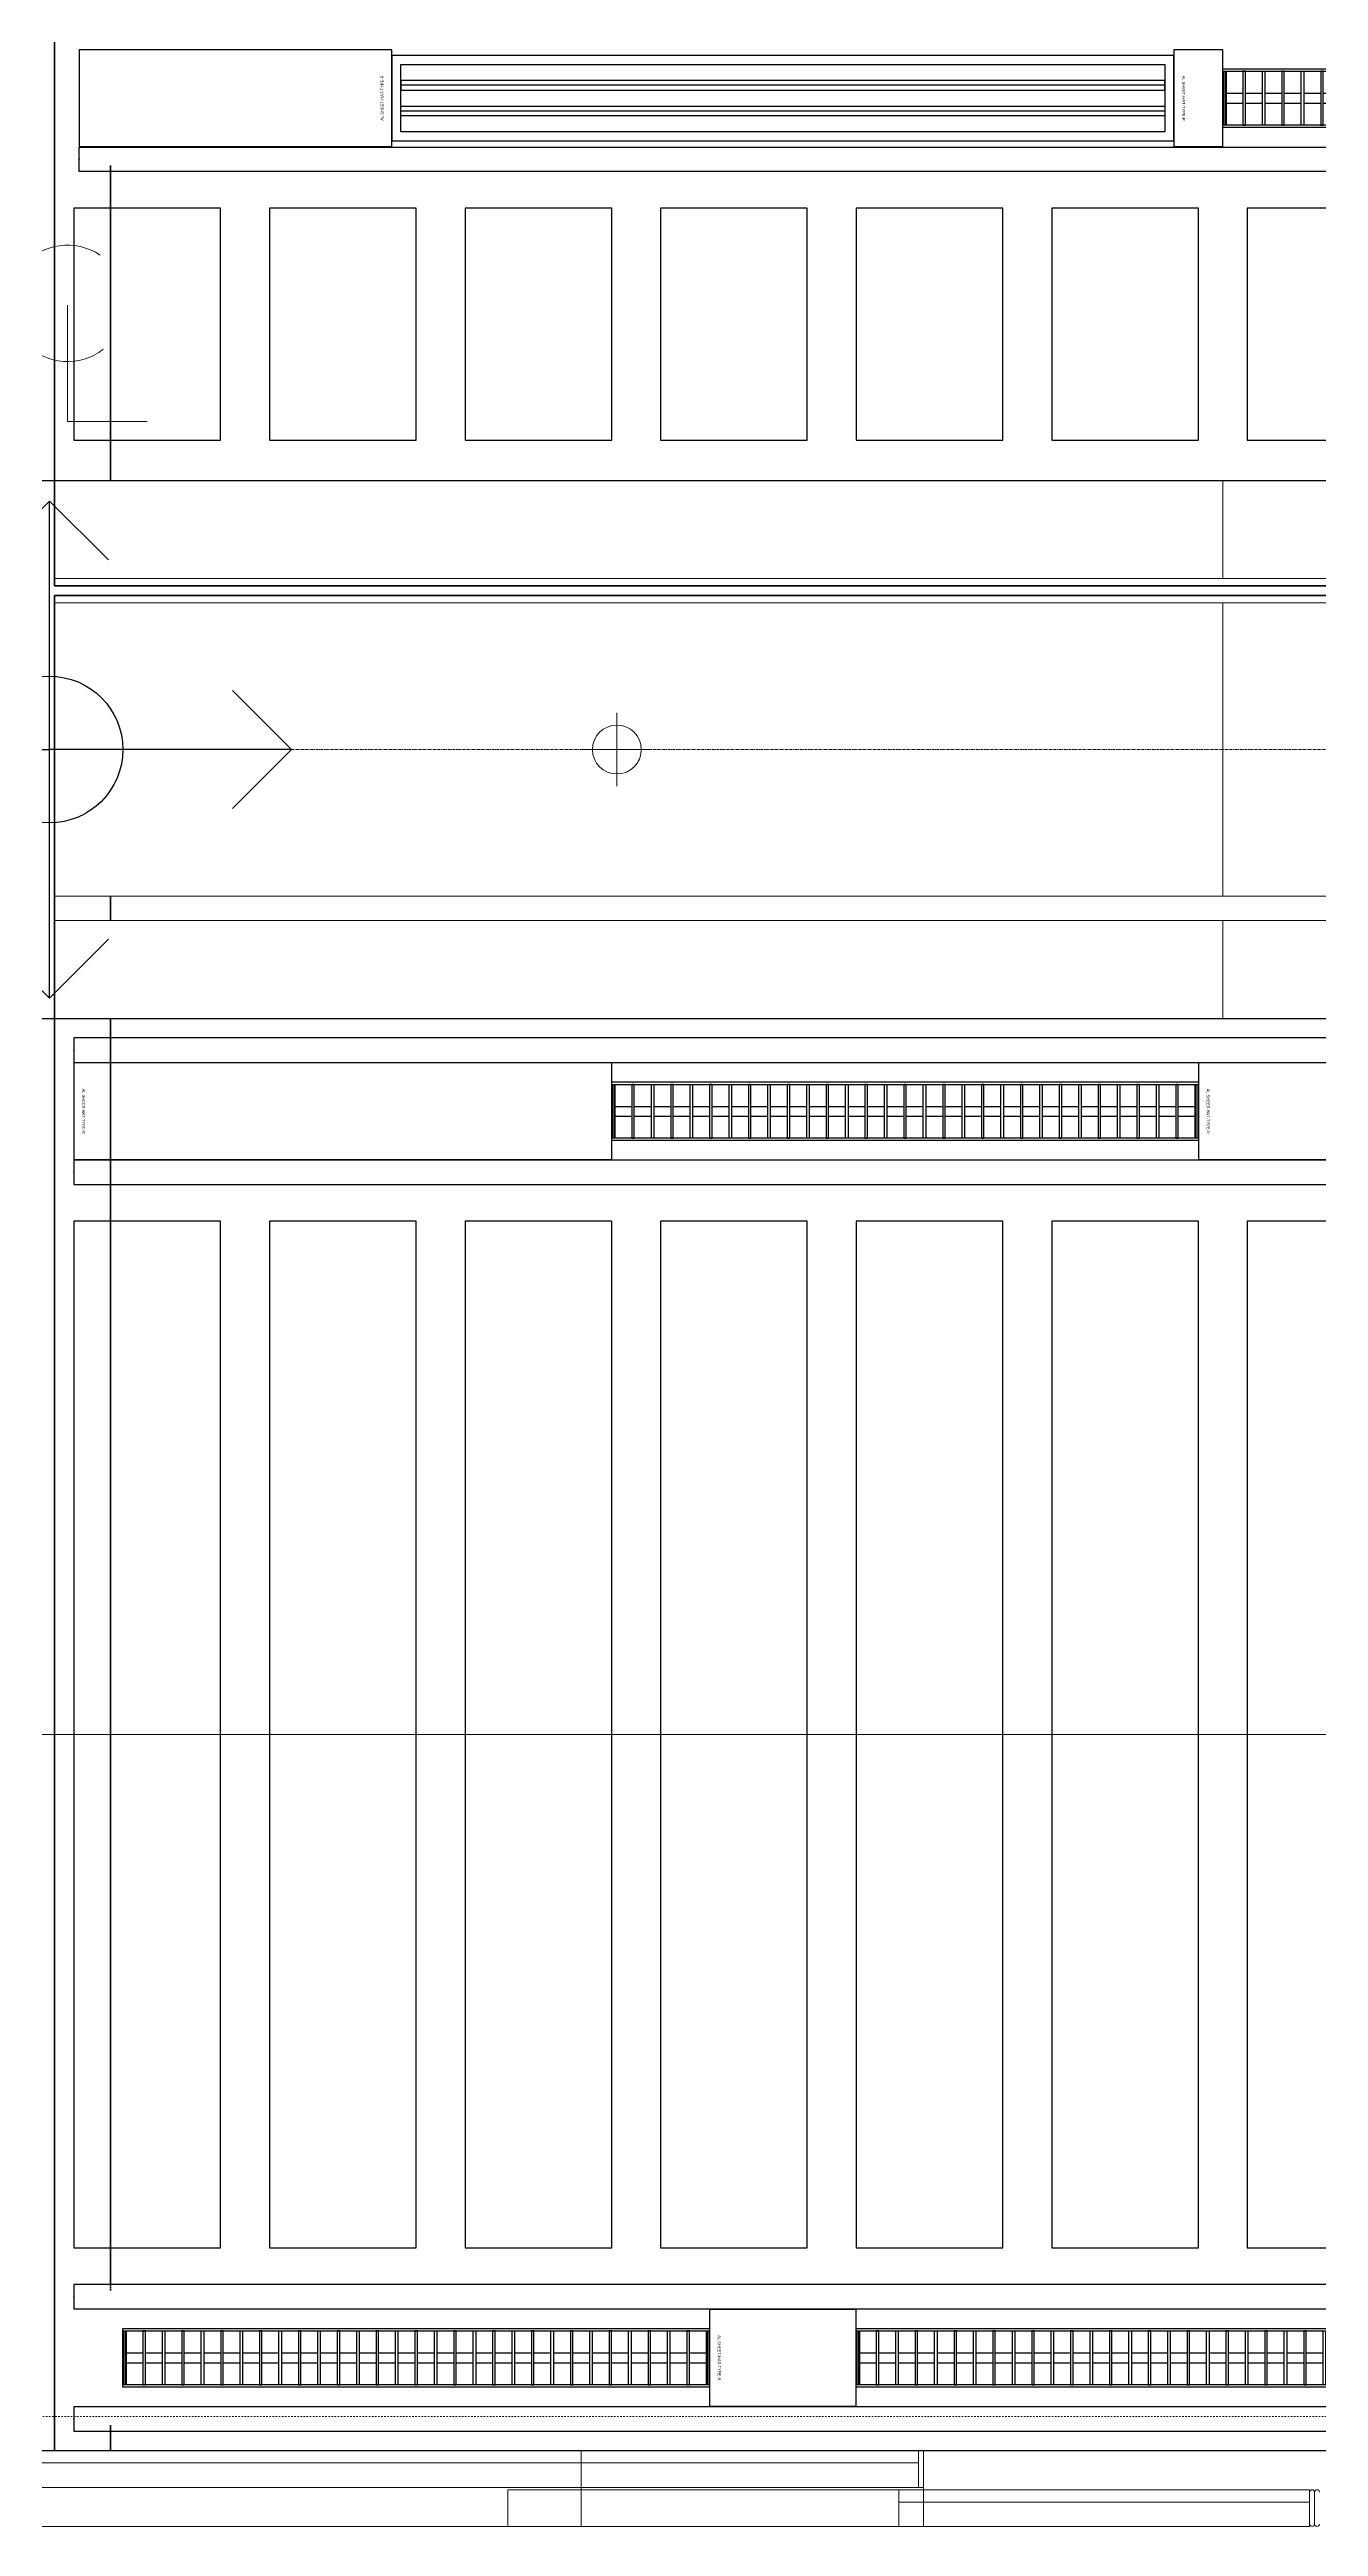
# Model space of a CAD drawing. Header units: millimetres. Extents: x -853228 to -744682, y -17776 to 32484.
# Drawn here: x -784582 to -781987, y -56 to 5011 of the extents above; entities that cross this region are included whole.
import ezdxf
from ezdxf.enums import TextEntityAlignment as Align
from ezdxf.xclip import XClip

# ---------------------------------------------------------------- set-up
doc = ezdxf.new("R2010")
doc.units = ezdxf.units.MM
doc.header["$XCLIPFRAME"] = 0
for name, pattern in [('- SOM Dash 1_8_', [4.7625, 3.175, -1.5875]), ('DASH', [6.35, 3.175, -3.175]), ('DPA_Grid _ Level 100', [10, 5.5, -1.6, 1.3, -1.6]), ('DPA_Hidden 500', [1.4, 0.8, -0.6])]:
    doc.linetypes.add(name, pattern=pattern)
for name, color, linetype in [('000 - WIPEOUT', 250, 'Continuous'), ('001 - ASCESSORIES', 251, 'Continuous'), ('008 - LIGHTING', 1, 'Continuous'), ('A04_TUBE SERIES', 2, 'Continuous'), ('A11_ALU.SOLID SHEET', 2, 'Continuous')]:
    doc.layers.add(name, color=color, linetype=linetype)
for name, color, linetype, lineweight in [('A-ANNO-NOTE', 3, 'Continuous', 25), ('A-DETL-GENF', 2, 'Continuous', 9), ('A-GENM', 1, 'Continuous', 9), ('A-GENM-HDLN', 2, 'DPA_Hidden 500', 9), ('A-GLAZ-CURT', 2, 'Continuous', 9), ('E-LITE-EQPM', 2, 'Continuous', 9), ('I-WALL-E', 2, 'Continuous', 35), ('Q-SPCQ', 2, 'Continuous', 9), ('Q-SPCQ-HDLN', 2, 'DASH', 9), ('S-GRID', 251, 'Continuous', 9)]:
    doc.layers.add(name, color=color, linetype=linetype, lineweight=lineweight)

# ---------------------------------------------------------------- blocks, each defined once
blk = doc.blocks.new('DPA_Speciality_PlatformScreenDoor - Length_135300-12767973-4281-01 ENLARGED LOWER PLATFORM LEVEL - REFLECTED CEILING PLAN - SHEET 2')
at = {"layer": 'A-GENM'}
for p, q in [((65462.5, -250), (65264.7, -250)), ((65264.7, -250), (65462.5, -250)), ((65357.5, -250), (65267.5, -250)), ((65267.5, -250), (65357.5, -250)), ((65367.5, -250), (65457.5, -250)), ((65457.5, -250), (65367.5, -250)), ((66015.3, -330), (66139.1, -330)), ((66025.9, -330), (66079, -330)), ((66075.4, -330), (66128.5, -330))]:
    blk.add_line(p, q, dxfattribs=at)
at = {"layer": 'A-GENM-HDLN'}
for p, q in [((65762.5, -175), (65762.5, -250)), ((65762.5, -175), (66612.5, -175)), ((66612.5, -250), (66612.5, -175)), ((65762.5, -250), (66612.5, -250))]:
    blk.add_line(p, q, dxfattribs=at)
at = {"layer": 'Q-SPCQ'}
for p, q in [((64962.5, -245), (64962.5, -180)), ((64962.5, -180), (64962.5, -245)), ((64962.5, -180), (64962.5, -245)), ((64962.5, -245), (64962.5, -180)), ((65812.5, -175), (64972.5, -175)), ((64972.5, -175), (65812.5, -175)), ((64972.5, -175), (64972.5, -225)), ((64972.5, -175), (64972.5, -225)), ((64972.5, -245), (64972.5, -180)), ((64972.5, -180), (64972.5, -245)), ((65002.5, -175), (65782.5, -175)), ((65782.5, -175), (65002.5, -175)), ((65782.5, -175), (65002.5, -175)), ((65002.5, -175), (65782.5, -175)), ((65762.5, -175), (66462.5, -175)), ((65812.5, -225), (65812.5, -175)), ((65812.5, -175), (65812.5, -225)), ((66462.5, -175), (66462.5, -330)), ((66462.5, -175), (68837.5, -175)), ((66462.5, -330), (66462.5, -175)), ((66462.5, -200), (66462.5, -175.9)), ((66462.5, -175.9), (66462.5, -200)), ((66462.5, -305), (66462.5, -200)), ((66462.5, -200), (66462.5, -305)), ((64972.5, -225), (65812.5, -225)), ((65812.5, -225), (64972.5, -225)), ((64972.5, -250), (64972.5, -225)), ((64972.5, -225), (64972.5, -250)), ((65812.5, -225), (64972.5, -225)), ((64972.5, -225), (64972.5, -250)), ((64972.5, -250), (64972.5, -225)), ((64972.5, -225), (65812.5, -225)), ((65812.5, -225), (64972.5, -225)), ((64972.5, -225), (65812.5, -225)), ((64972.5, -250), (65812.5, -250)), ((65812.5, -250), (64972.5, -250)), ((64972.5, -250), (65812.5, -250)), ((65812.5, -250), (64972.5, -250)), ((65782.5, -225), (65002.5, -225)), ((65002.5, -225), (65782.5, -225)), ((65002.5, -225), (65782.5, -225)), ((65782.5, -225), (65002.5, -225)), ((65762.5, -225), (65022.5, -225)), ((65022.5, -225), (65762.5, -225)), ((65762.5, -225), (65022.5, -225)), ((65022.5, -225), (65762.5, -225)), ((65762.5, -250), (65022.5, -250)), ((65022.5, -250), (65762.5, -250)), ((65762.5, -250), (65022.5, -250)), ((65022.5, -250), (65762.5, -250)), ((65762.5, -305), (65762.5, -250)), ((65762.5, -250), (65762.5, -330)), ((65812.5, -225), (65812.5, -250)), ((65812.5, -225), (65812.5, -250)), ((65812.5, -250), (65812.5, -225)), ((65812.5, -225), (65812.5, -250)), ((65772.5, -255), (65762.5, -255)), ((65762.5, -255), (65762.5, -330)), ((65762.5, -330), (65762.5, -255)), ((65762.5, -255), (65772.5, -255)), ((65772.5, -330), (65772.5, -255)), ((65772.5, -255), (65772.5, -330)), ((66462.5, -255), (65772.5, -255)), ((65772.5, -255), (66462.5, -255)), ((65772.5, -255), (65772.5, -305)), ((65772.5, -255), (65772.5, -305)), ((65822.5, -255), (66402.5, -255)), ((66402.5, -255), (65822.5, -255)), ((66412.5, -255), (65822.5, -255)), ((65822.5, -255), (66412.5, -255)), ((68837.5, -255), (66462.5, -255)), ((66462.5, -255), (68837.5, -255)), ((66462.5, -255), (66462.5, -305)), ((66462.5, -255), (66462.5, -305)), ((66462.5, -305), (66462.5, -255)), ((66462.5, -255), (66462.5, -305)), ((68787.5, -255), (66512.5, -255)), ((66512.5, -255), (68787.5, -255)), ((66522.5, -255), (68777.5, -255)), ((68777.5, -255), (66522.5, -255)), ((65762.5, -329.1), (65762.5, -305)), ((65762.5, -330), (66462.5, -330)), ((65762.5, -330), (65772.5, -330)), ((65772.5, -330), (65762.5, -330)), ((66462.5, -305), (65772.5, -305)), ((65772.5, -305), (66452.5, -305)), ((65772.5, -305), (65772.5, -330)), ((65772.5, -305), (65772.5, -330)), ((65772.5, -305), (66452.5, -305)), ((66452.5, -305), (65772.5, -305)), ((65772.5, -330), (65772.5, -305)), ((65772.5, -305), (65772.5, -330)), ((66462.5, -305), (65772.5, -305)), ((65772.5, -305), (66462.5, -305)), ((66452.5, -330), (65772.5, -330)), ((65772.5, -330), (66462.5, -330)), ((65772.5, -330), (66452.5, -330)), ((66452.5, -330), (65772.5, -330)), ((66402.5, -305), (65822.5, -305)), ((65822.5, -305), (66402.5, -305)), ((66402.5, -305), (65822.5, -305)), ((65822.5, -305), (66402.5, -305)), ((66412.5, -305), (65822.5, -305)), ((65822.5, -305), (66412.5, -305)), ((65822.5, -305), (66402.5, -305)), ((66402.5, -305), (65822.5, -305)), ((66402.5, -330), (65822.5, -330)), ((65822.5, -330), (66402.5, -330)), ((66402.5, -330), (65822.5, -330)), ((65822.5, -330), (66402.5, -330)), ((66452.5, -305), (66462.5, -305)), ((66462.5, -330), (66452.5, -330)), ((66462.5, -329.1), (66462.5, -305)), ((68837.5, -305), (66462.5, -305)), ((66462.5, -305), (66472.5, -305)), ((66462.5, -330), (66462.5, -305)), ((66462.5, -305), (66462.5, -330)), ((68837.5, -305), (66462.5, -305)), ((66462.5, -305), (68837.5, -305)), ((66462.5, -305), (66462.5, -329.1)), ((66462.5, -330), (66462.5, -305)), ((66462.5, -305), (66462.5, -330)), ((66462.5, -330), (68837.5, -330)), ((66472.5, -330), (66462.5, -330)), ((66462.5, -330), (68837.5, -330)), ((66472.5, -305), (68827.5, -305)), ((66472.5, -305), (68827.5, -305)), ((68827.5, -305), (66472.5, -305)), ((68827.5, -330), (66472.5, -330)), ((66472.5, -330), (68827.5, -330)), ((68827.5, -330), (66472.5, -330)), ((68787.5, -305), (66512.5, -305)), ((66512.5, -305), (68787.5, -305)), ((68777.5, -305), (66522.5, -305)), ((66522.5, -305), (68777.5, -305)), ((68777.5, -305), (66522.5, -305)), ((66522.5, -305), (68777.5, -305)), ((66522.5, -305), (68777.5, -305)), ((68777.5, -305), (66522.5, -305)), ((68777.5, -330), (66522.5, -330)), ((66522.5, -330), (68777.5, -330)), ((68777.5, -330), (66522.5, -330)), ((66522.5, -330), (68777.5, -330))]:
    blk.add_line(p, q, dxfattribs=at)
for centre, start, end in [((64957.5, -180), 0, 180), ((64957.5, -180), 60, 120), ((64957.5, -180), 360, 30), ((64967.5, -180), 0, 180), ((64967.5, -180), 150, 180), ((64967.5, -180), 60, 120), ((64967.5, -180), 0, 45), ((64957.5, -245), 180, 0), ((64957.5, -245), 240, 300), ((64957.5, -245), 330, 0), ((64967.5, -245), 180, 210), ((64967.5, -245), 180, 360), ((64967.5, -245), 240, 300), ((64967.5, -245), 330, 360)]:
    blk.add_arc(centre, 5, start, end, dxfattribs=at)
at = {"layer": 'Q-SPCQ-HDLN'}
for p, q in [((132340.1, -330), (61742.7, -330)), ((132340.1, -400), (61742.7, -400))]:
    blk.add_line(p, q, dxfattribs=at)
blk = doc.blocks.new('M_Centreline - Centreline-12570908-4281-01 ENLARGED LOWER PLATFORM LEVEL - REFLECTED CEILING PLAN - SHEET 2')
at = {"layer": 'A-ANNO-NOTE', "lineweight": 18}
for p, q in [((-0.011, 0.592), (-0.011, -1.789)), ((-0.011, -1.789), (1.619, -1.789))]:
    blk.add_line(p, q, dxfattribs=at)
blk.add_arc((-0.011, 0.627), 1.191, 55.7755, 308.0372, dxfattribs=at)
blk = doc.blocks.new('DPA_AN_Setting out - Center-8732820-4281-01 ENLARGED LOWER PLATFORM LEVEL - REFLECTED CEILING PLAN - SHEET 2')
at = {"layer": 'A-ANNO-NOTE'}
for p, q in [((-1.206, 3.877), (0, 5.083)), ((1.206, 3.877), (0, 5.083)), ((0, 0), (0, 5.083)), ((-3.744, 1.206), (-4.95, 0)), ((3.744, 1.206), (4.95, 0)), ((-3.744, -1.206), (-4.95, 0)), ((-4.95, 0), (0, 0)), ((4.95, 0), (0, 0)), ((3.744, -1.206), (4.95, 0)), ((0, -5.083), (0, 0)), ((-1.206, -3.877), (0, -5.083)), ((1.206, -3.877), (0, -5.083))]:
    blk.add_line(p, q, dxfattribs=at)
blk.add_circle((0, 0), 1.5, dxfattribs=at)
blk = doc.blocks.new('DPA_AN_Section Line - UP-Left-16605513-4281-01 ENLARGED LOWER PLATFORM LEVEL - REFLECTED CEILING PLAN - SHEET 2')
at = {"layer": 'A-ANNO-NOTE', "lineweight": 9}
blk.add_line((7.5, 0), (200, 0), dxfattribs=at)
blk = doc.blocks.new('*U393')
at = {"layer": 'S-GRID', "linetype": 'DPA_Grid _ Level 100'}
blk.add_line((22800, 0), (-50209.7, 0), dxfattribs=at)
blk = doc.blocks.new('System Panel - DPA-AR_Metal Ceiling Rectangular Panel-V36-4281-01 ENLARGED LOWER PLATFORM LEVEL - REFLECTED CEILING PLAN - SHEET 2')
at = {"layer": 'A-GLAZ-CURT'}
for p, q in [((-782182.4, 4129), (-784572.4, 4129)), ((-784572.4, 4129), (-782182.4, 4129)), ((-782182.4, 3929), (-782182.4, 4129)), ((-782182.4, 4129), (-782182.4, 3929)), ((-784572.4, 3929), (-782182.4, 3929)), ((-782182.4, 3929), (-784572.4, 3929))]:
    blk.add_line(p, q, dxfattribs=at)
blk = doc.blocks.new('System Panel - DPA-AR_Metal Ceiling Rectangular Panel-V16-4281-01 ENLARGED LOWER PLATFORM LEVEL - REFLECTED CEILING PLAN - SHEET 2')
at = {"layer": 'A-GLAZ-CURT'}
for p, q in [((-814257.4, 4129), (-816382.4, 4129)), ((-816382.4, 4129), (-816382.4, 3929)), ((-816382.4, 3929), (-816382.4, 4129)), ((-816382.4, 4129), (-814257.4, 4129)), ((-814257.4, 3929), (-814257.4, 4129)), ((-814257.4, 4129), (-814257.4, 3929)), ((-816382.4, 3929), (-814257.4, 3929)), ((-814257.4, 3929), (-816382.4, 3929))]:
    blk.add_line(p, q, dxfattribs=at)
blk = doc.blocks.new('System Panel - DPA-AR_Metal Ceiling Rectangular Panel-V39-4281-01 ENLARGED LOWER PLATFORM LEVEL - REFLECTED CEILING PLAN - SHEET 2')
at = {"layer": 'A-GLAZ-CURT'}
for p, q in [((-782182.4, 3879), (-784572.4, 3879)), ((-784572.4, 3879), (-782182.4, 3879)), ((-782182.4, 3279), (-782182.4, 3879)), ((-782182.4, 3879), (-782182.4, 3279)), ((-784572.4, 3279), (-782182.4, 3279)), ((-782182.4, 3279), (-784572.4, 3279))]:
    blk.add_line(p, q, dxfattribs=at)
blk = doc.blocks.new('System Panel - DPA-AR_Metal Ceiling Rectangular Panel-V18-4281-01 ENLARGED LOWER PLATFORM LEVEL - REFLECTED CEILING PLAN - SHEET 2')
at = {"layer": 'A-GLAZ-CURT'}
for p, q in [((-814257.4, 3879), (-816382.4, 3879)), ((-816382.4, 3879), (-816382.4, 3279)), ((-816382.4, 3279), (-816382.4, 3879)), ((-816382.4, 3879), (-814257.4, 3879)), ((-814257.4, 3279), (-814257.4, 3879)), ((-814257.4, 3879), (-814257.4, 3279)), ((-816382.4, 3279), (-814257.4, 3279)), ((-814257.4, 3279), (-816382.4, 3279))]:
    blk.add_line(p, q, dxfattribs=at)
blk = doc.blocks.new('*U516')
at = {"layer": 'A-GLAZ-CURT'}
for name, p in [('System Panel - DPA-AR_Metal Ceiling Rectangular Panel-V36-4281-01 ENLARGED LOWER PLATFORM LEVEL - REFLECTED CEILING PLAN - SHEET 2', (801682.4, -3579)), ('System Panel - DPA-AR_Metal Ceiling Rectangular Panel-V16-4281-01 ENLARGED LOWER PLATFORM LEVEL - REFLECTED CEILING PLAN - SHEET 2', (835882.4, -3579)), ('System Panel - DPA-AR_Metal Ceiling Rectangular Panel-V39-4281-01 ENLARGED LOWER PLATFORM LEVEL - REFLECTED CEILING PLAN - SHEET 2', (801682.4, -3579)), ('System Panel - DPA-AR_Metal Ceiling Rectangular Panel-V18-4281-01 ENLARGED LOWER PLATFORM LEVEL - REFLECTED CEILING PLAN - SHEET 2', (835882.4, -3579)), ('System Panel - DPA-AR_Metal Ceiling Rectangular Panel-V36-4281-01 ENLARGED LOWER PLATFORM LEVEL - REFLECTED CEILING PLAN - SHEET 2', (801682.4, -4479)), ('System Panel - DPA-AR_Metal Ceiling Rectangular Panel-V16-4281-01 ENLARGED LOWER PLATFORM LEVEL - REFLECTED CEILING PLAN - SHEET 2', (835882.4, -4479))]:
    blk.add_blockref(name, p, dxfattribs=at)
blk = doc.blocks.new('DPA_Speciality_PlatformScreenDoor - Length_135300-12767973-4180-01 LOWER PLATFORM LEVEL - REFLECTED CEILING PLAN')
at = {"layer": 'A-GENM'}
for p, q in [((65357.5, -250), (65267.5, -250)), ((65267.5, -250), (65357.5, -250)), ((65462.5, -250), (65272.4, -250)), ((65272.4, -250), (65462.5, -250)), ((65367.5, -250), (65457.5, -250)), ((65457.5, -250), (65367.5, -250)), ((66015.3, -330), (66139.1, -330)), ((66027.3, -330), (66079, -330)), ((66075.4, -330), (66128.5, -330))]:
    blk.add_line(p, q, dxfattribs=at)
at = {"layer": 'A-GENM-HDLN'}
for p, q in [((65762.5, -175), (65762.5, -250)), ((65762.5, -175), (66612.5, -175)), ((66612.5, -250), (66612.5, -175)), ((65762.5, -250), (66612.5, -250))]:
    blk.add_line(p, q, dxfattribs=at)
at = {"layer": 'Q-SPCQ'}
for p, q in [((64962.5, -245), (64962.5, -180)), ((64962.5, -180), (64962.5, -245)), ((64962.5, -180), (64962.5, -245)), ((64962.5, -245), (64962.5, -180)), ((65812.5, -175), (64972.5, -175)), ((64972.5, -175), (65812.5, -175)), ((64972.5, -175), (64972.5, -225)), ((64972.5, -175), (64972.5, -225)), ((64972.5, -245), (64972.5, -180)), ((64972.5, -180), (64972.5, -245)), ((65002.5, -175), (65782.5, -175)), ((65782.5, -175), (65002.5, -175)), ((65782.5, -175), (65002.5, -175)), ((65002.5, -175), (65782.5, -175)), ((65762.5, -175), (66462.5, -175)), ((65812.5, -225), (65812.5, -175)), ((65812.5, -175), (65812.5, -225)), ((66462.5, -175), (66462.5, -330)), ((66462.5, -175), (68837.5, -175)), ((66462.5, -330), (66462.5, -175)), ((66462.5, -200), (66462.5, -187.5)), ((66462.5, -187.5), (66462.5, -200)), ((66462.5, -305), (66462.5, -200)), ((66462.5, -200), (66462.5, -305)), ((64972.5, -225), (65812.5, -225)), ((65812.5, -225), (64972.5, -225)), ((64972.5, -250), (64972.5, -225)), ((64972.5, -225), (64972.5, -250)), ((65812.5, -225), (64972.5, -225)), ((64972.5, -225), (64972.5, -250)), ((64972.5, -250), (64972.5, -225)), ((64972.5, -225), (65812.5, -225)), ((65812.5, -225), (64972.5, -225)), ((64972.5, -225), (65812.5, -225)), ((64972.5, -250), (65812.5, -250)), ((65812.5, -250), (64972.5, -250)), ((64972.5, -250), (65812.5, -250)), ((65812.5, -250), (64972.5, -250)), ((65782.5, -225), (65002.5, -225)), ((65002.5, -225), (65782.5, -225)), ((65002.5, -225), (65782.5, -225)), ((65782.5, -225), (65002.5, -225)), ((65762.5, -225), (65022.5, -225)), ((65022.5, -225), (65762.5, -225)), ((65762.5, -225), (65022.5, -225)), ((65022.5, -225), (65762.5, -225)), ((65762.5, -250), (65022.5, -250)), ((65022.5, -250), (65762.5, -250)), ((65762.5, -250), (65022.5, -250)), ((65022.5, -250), (65762.5, -250)), ((65762.5, -305), (65762.5, -250)), ((65762.5, -250), (65762.5, -330)), ((65812.5, -225), (65812.5, -250)), ((65812.5, -225), (65812.5, -250)), ((65812.5, -250), (65812.5, -225)), ((65812.5, -225), (65812.5, -250)), ((65772.5, -255), (65762.5, -255)), ((65762.5, -255), (65762.5, -330)), ((65762.5, -330), (65762.5, -255)), ((65762.5, -255), (65772.5, -255)), ((65772.5, -330), (65772.5, -255)), ((65772.5, -255), (65772.5, -330)), ((66462.5, -255), (65772.5, -255)), ((65772.5, -255), (66462.5, -255)), ((65772.5, -255), (65772.5, -305)), ((65772.5, -255), (65772.5, -305)), ((65822.5, -255), (66402.5, -255)), ((66402.5, -255), (65822.5, -255)), ((66412.5, -255), (65822.5, -255)), ((65822.5, -255), (66412.5, -255)), ((68837.5, -255), (66462.5, -255)), ((66462.5, -255), (68837.5, -255)), ((66462.5, -255), (66462.5, -305)), ((66462.5, -255), (66462.5, -305)), ((66462.5, -305), (66462.5, -255)), ((66462.5, -255), (66462.5, -305)), ((68787.5, -255), (66512.5, -255)), ((66512.5, -255), (68787.5, -255)), ((66522.5, -255), (68777.5, -255)), ((68777.5, -255), (66522.5, -255)), ((65762.5, -317.5), (65762.5, -305)), ((65762.5, -330), (66462.5, -330)), ((65762.5, -330), (65772.5, -330)), ((65772.5, -330), (65762.5, -330)), ((66462.5, -305), (65772.5, -305)), ((65772.5, -305), (66452.5, -305)), ((65772.5, -305), (65772.5, -330)), ((65772.5, -305), (65772.5, -330)), ((65772.5, -305), (66452.5, -305)), ((66452.5, -305), (65772.5, -305)), ((65772.5, -330), (65772.5, -305)), ((65772.5, -305), (65772.5, -330)), ((66462.5, -305), (65772.5, -305)), ((65772.5, -305), (66462.5, -305)), ((66452.5, -330), (65772.5, -330)), ((65772.5, -330), (66462.5, -330)), ((65772.5, -330), (66452.5, -330)), ((66452.5, -330), (65772.5, -330)), ((66402.5, -305), (65822.5, -305)), ((65822.5, -305), (66402.5, -305)), ((66402.5, -305), (65822.5, -305)), ((65822.5, -305), (66402.5, -305)), ((66412.5, -305), (65822.5, -305)), ((65822.5, -305), (66412.5, -305)), ((65822.5, -305), (66402.5, -305)), ((66402.5, -305), (65822.5, -305)), ((66402.5, -330), (65822.5, -330)), ((65822.5, -330), (66402.5, -330)), ((66402.5, -330), (65822.5, -330)), ((65822.5, -330), (66402.5, -330)), ((66452.5, -305), (66462.5, -305)), ((66462.5, -330), (66452.5, -330)), ((66462.5, -317.5), (66462.5, -305)), ((68837.5, -305), (66462.5, -305)), ((66462.5, -305), (66472.5, -305)), ((66462.5, -330), (66462.5, -305)), ((66462.5, -305), (66462.5, -330)), ((68837.5, -305), (66462.5, -305)), ((66462.5, -305), (68837.5, -305)), ((66462.5, -305), (66462.5, -317.5)), ((66462.5, -330), (66462.5, -305)), ((66462.5, -305), (66462.5, -330)), ((66462.5, -330), (68837.5, -330)), ((66472.5, -330), (66462.5, -330)), ((66462.5, -330), (68837.5, -330)), ((66472.5, -305), (68827.5, -305)), ((66472.5, -305), (68827.5, -305)), ((68827.5, -305), (66472.5, -305)), ((68827.5, -330), (66472.5, -330)), ((66472.5, -330), (68827.5, -330)), ((68827.5, -330), (66472.5, -330)), ((68787.5, -305), (66512.5, -305)), ((66512.5, -305), (68787.5, -305)), ((68777.5, -305), (66522.5, -305)), ((66522.5, -305), (68777.5, -305)), ((68777.5, -305), (66522.5, -305)), ((66522.5, -305), (68777.5, -305)), ((66522.5, -305), (68777.5, -305)), ((68777.5, -305), (66522.5, -305)), ((68777.5, -330), (66522.5, -330)), ((66522.5, -330), (68777.5, -330)), ((68777.5, -330), (66522.5, -330)), ((66522.5, -330), (68777.5, -330))]:
    blk.add_line(p, q, dxfattribs=at)
for centre, start, end in [((64957.5, -180), 360, 180), ((64957.5, -180), 0, 180), ((64967.5, -180), 0, 180), ((64967.5, -180), 0, 180), ((64957.5, -245), 180, 360), ((64957.5, -245), 180, 0), ((64967.5, -245), 180, 360), ((64967.5, -245), 180, 360)]:
    blk.add_arc(centre, 5, start, end, dxfattribs=at)
at = {"layer": 'Q-SPCQ-HDLN'}
for p, q in [((135200, -330), (-100, -330)), ((135200, -400), (-100, -400))]:
    blk.add_line(p, q, dxfattribs=at)
blk = doc.blocks.new('LGF_DL_SAA_LowPower_DL1a - LGF_DL_SAA_LowPower_DL1a-8832329-4180-01 LOWER PLATFORM LEVEL - REFLECTED CEILING PLAN')
at = {"layer": 'A-DETL-GENF'}
for p, q in [((0, 75), (0, -75)), ((72.5, 0), (-72.5, 0))]:
    blk.add_line(p, q, dxfattribs=at)
blk.add_circle((0, 0), 50, dxfattribs=at)
blk = doc.blocks.new('C-1-PP19-AR-4180-01-B_20250908-040939_EXDOWNLIGHT')
at = {"layer": 'E-LITE-EQPM', "extrusion": (0, 0, -1), "rotation": 180}
blk.add_blockref('LGF_DL_SAA_LowPower_DL1a - LGF_DL_SAA_LowPower_DL1a-8832329-4180-01 LOWER PLATFORM LEVEL - REFLECTED CEILING PLAN', (38739.5, 0), dxfattribs=at)
at = {"layer": 'Q-SPCQ', "rotation": 180}
blk.add_blockref('DPA_Speciality_PlatformScreenDoor - Length_135300-12767973-4180-01 LOWER PLATFORM LEVEL - REFLECTED CEILING PLAN', (27650, -3810), dxfattribs=at)
blk = doc.blocks.new('*U629')
at = {"layer": '001 - ASCESSORIES', "color": 0, "linetype": 'ByBlock'}
blk.add_lwpolyline([(800, 87.5), (-800, 87.5), (-800, -87.5), (800, -87.5)], close=True, dxfattribs=at)
at = {"layer": '001 - ASCESSORIES', "linetype": 'ByBlock'}
for points in [[(-781.5, 69), (781.5, 69), (781.5, -69), (-781.5, -69)], [(781.5, 36.3), (-781.5, 36.3), (-781.5, 16.3), (781.5, 16.3)], [(-781.5, -16.3), (781.5, -16.3), (781.5, -36.3), (-781.5, -36.3)]]:
    blk.add_lwpolyline(points, close=True, dxfattribs=at)
for points in [[(781.5, 26.3), (-781.5, 26.3)], [(-781.5, -26.3), (781.5, -26.3)]]:
    blk.add_lwpolyline(points, dxfattribs=at)
blk = doc.blocks.new('*U627')
at = {"color": 1}
blk.add_wipeout([(600, -60), (-600, -60), (-600, 60), (600, 60)], dxfattribs=at).dxf.layer = '000 - WIPEOUT'
at = {"layer": '001 - ASCESSORIES', "color": 0}
blk.add_lwpolyline([(600, -60), (-600, -60), (-600, 60), (600, 60)], close=True, dxfattribs=at)
at = {"layer": '001 - ASCESSORIES'}
for points in [[(-593.5, -55), (-598.5, -55), (-598.5, 55), (-593.5, 55)], [(595, -55), (-595, -55), (-595, 55), (595, 55)], [(-558.8, -55), (-553.8, -55), (-553.8, 55), (-558.8, 55)], [(-514, -55), (-519, -55), (-519, 55), (-514, 55)], [(-479.3, -55), (-474.3, -55), (-474.3, 55), (-479.3, 55)], [(-434.6, -55), (-439.6, -55), (-439.6, 55), (-434.6, 55)], [(-399.8, -55), (-394.8, -55), (-394.8, 55), (-399.8, 55)], [(-355.1, -55), (-360.1, -55), (-360.1, 55), (-355.1, 55)], [(-320.4, -55), (-315.4, -55), (-315.4, 55), (-320.4, 55)], [(-275.6, -55), (-280.6, -55), (-280.6, 55), (-275.6, 55)], [(-240.9, -55), (-235.9, -55), (-235.9, 55), (-240.9, 55)], [(-196.2, -55), (-201.2, -55), (-201.2, 55), (-196.2, 55)], [(-161.4, -55), (-156.4, -55), (-156.4, 55), (-161.4, 55)], [(-116.7, -55), (-121.7, -55), (-121.7, 55), (-116.7, 55)], [(-82, -55), (-77, -55), (-77, 55), (-82, 55)], [(-37.2, -55), (-42.2, -55), (-42.2, 55), (-37.2, 55)], [(-2.5, -55), (2.5, -55), (2.5, 55), (-2.5, 55)], [(42.2, -55), (37.2, -55), (37.2, 55), (42.2, 55)], [(77, -55), (82, -55), (82, 55), (77, 55)], [(121.7, -55), (116.7, -55), (116.7, 55), (121.7, 55)], [(156.4, -55), (161.4, -55), (161.4, 55), (156.4, 55)], [(201.2, -55), (196.2, -55), (196.2, 55), (201.2, 55)], [(235.9, -55), (240.9, -55), (240.9, 55), (235.9, 55)], [(280.6, -55), (275.6, -55), (275.6, 55), (280.6, 55)], [(315.4, -55), (320.4, -55), (320.4, 55), (315.4, 55)], [(360.1, -55), (355.1, -55), (355.1, 55), (360.1, 55)], [(394.8, -55), (399.8, -55), (399.8, 55), (394.8, 55)], [(439.6, -55), (434.6, -55), (434.6, 55), (439.6, 55)], [(474.3, -55), (479.3, -55), (479.3, 55), (474.3, 55)], [(519, -55), (514, -55), (514, 55), (519, 55)], [(553.8, -55), (558.8, -55), (558.8, 55), (553.8, 55)], [(598.5, -55), (593.5, -55), (593.5, 55), (598.5, 55)]]:
    blk.add_lwpolyline(points, close=True, dxfattribs=at)
for points in [[(-593.5, 10), (-558.8, 10)], [(-553.8, 10), (-519, 10)], [(-514, 10), (-479.3, 10)], [(-474.3, 10), (-439.6, 10)], [(-434.6, 10), (-399.8, 10)], [(-394.8, 10), (-360.1, 10)], [(-355.1, 10), (-320.4, 10)], [(-315.4, 10), (-280.6, 10)], [(-275.6, 10), (-240.9, 10)], [(-235.9, 10), (-201.2, 10)], [(-196.2, 10), (-161.4, 10)], [(-156.4, 10), (-121.7, 10)], [(-116.7, 10), (-82, 10)], [(-77, 10), (-42.2, 10)], [(-37.2, 10), (-2.5, 10)], [(2.5, 10), (37.2, 10)], [(42.2, 10), (77, 10)], [(82, 10), (116.7, 10)], [(121.7, 10), (156.4, 10)], [(161.4, 10), (196.2, 10)], [(201.2, 10), (235.9, 10)], [(240.9, 10), (275.6, 10)], [(280.6, 10), (315.4, 10)], [(320.4, 10), (355.1, 10)], [(360.1, 10), (394.8, 10)], [(399.8, 10), (434.6, 10)], [(439.6, 10), (474.3, 10)], [(479.3, 10), (514, 10)], [(519, 10), (553.8, 10)], [(558.8, 10), (593.5, 10)], [(-593.5, -10), (-558.8, -10)], [(-553.8, -10), (-519, -10)], [(-514, -10), (-479.3, -10)], [(-474.3, -10), (-439.6, -10)], [(-434.6, -10), (-399.8, -10)], [(-394.8, -10), (-360.1, -10)], [(-355.1, -10), (-320.4, -10)], [(-315.4, -10), (-280.6, -10)], [(-275.6, -10), (-240.9, -10)], [(-235.9, -10), (-201.2, -10)], [(-196.2, -10), (-161.4, -10)], [(-156.4, -10), (-121.7, -10)], [(-116.7, -10), (-82, -10)], [(-77, -10), (-42.2, -10)], [(-37.2, -10), (-2.5, -10)], [(2.5, -10), (37.2, -10)], [(42.2, -10), (77, -10)], [(82, -10), (116.7, -10)], [(121.7, -10), (156.4, -10)], [(161.4, -10), (196.2, -10)], [(201.2, -10), (235.9, -10)], [(240.9, -10), (275.6, -10)], [(280.6, -10), (315.4, -10)], [(320.4, -10), (355.1, -10)], [(360.1, -10), (394.8, -10)], [(399.8, -10), (434.6, -10)], [(439.6, -10), (474.3, -10)], [(479.3, -10), (514, -10)], [(519, -10), (553.8, -10)], [(558.8, -10), (593.5, -10)]]:
    blk.add_lwpolyline(points, dxfattribs=at)
blk = doc.blocks.new('*U643')
blk.add_attdef('EXTR.OVL-LENGTH_', (-25, -59.1), '', height=5)
blk.add_wipeout([(-25, 0), (25, 0), (25, 9230.4), (-25, 9230.4)]).dxf.layer = '000 - WIPEOUT'
blk.add_point((0, 0))
at = {"layer": 'A04_TUBE SERIES', "color": 0}
blk.add_lwpolyline([(-25, 0), (25, 0), (25, 9230.4), (-25, 9230.4)], close=True, dxfattribs=at)
blk = doc.blocks.new('*U880')
at = {"layer": 'A11_ALU.SOLID SHEET', "color": 0}
blk.add_lwpolyline([(350, -98.8), (350, 98.8), (0, 98.8), (0, -98.8)], close=True, dxfattribs=at)
at = {"layer": 'Defpoints', "color": 250}
blk.add_point((0, 0), dxfattribs=at)
blk.add_text('AL.SHEET-HAT-TYPE-R', height=6, rotation=270, dxfattribs=at).set_placement((15, 0), align=Align.BOTTOM_CENTER)
blk = doc.blocks.new('*U886')
blk.add_attdef('EXTR.OVL-LENGTH_', (-25, -59.1), '', height=5)
blk.add_wipeout([(-25, 0), (25, 0), (25, 67400), (-25, 67400)]).dxf.layer = '000 - WIPEOUT'
blk.add_point((0, 0))
at = {"layer": 'A04_TUBE SERIES', "color": 0}
blk.add_lwpolyline([(-25, 0), (25, 0), (25, 67400), (-25, 67400)], close=True, dxfattribs=at)
blk = doc.blocks.new('*U887')
blk.add_attdef('EXTR.OVL-LENGTH_', (-25, -59.1), '', height=5)
blk.add_wipeout([(-25, 0), (25, 0), (25, 67400), (-25, 67400)]).dxf.layer = '000 - WIPEOUT'
blk.add_point((0, 0))
at = {"layer": 'A04_TUBE SERIES', "color": 0}
blk.add_lwpolyline([(-25, 0), (25, 0), (25, 67400), (-25, 67400)], close=True, dxfattribs=at)
blk = doc.blocks.new('*U881')
at = {"layer": 'A11_ALU.SOLID SHEET', "color": 0}
blk.add_lwpolyline([(300, -98.8), (300, 98.8), (0, 98.8), (0, -98.8)], close=True, dxfattribs=at)
at = {"layer": 'Defpoints', "color": 250}
blk.add_point((0, 0), dxfattribs=at)
blk.add_text('AL.SHEET-HAT-TYPE-R', height=6, rotation=270, dxfattribs=at).set_placement((15, 0), align=Align.BOTTOM_CENTER)
blk = doc.blocks.new('*U888')
blk.add_attdef('EXTR.OVL-LENGTH_', (-25, -59.1), '', height=5)
blk.add_wipeout([(-25, 0), (25, 0), (25, 67400), (-25, 67400)]).dxf.layer = '000 - WIPEOUT'
blk.add_point((0, 0))
at = {"layer": 'A04_TUBE SERIES', "color": 0}
blk.add_lwpolyline([(-25, 0), (25, 0), (25, 67400), (-25, 67400)], close=True, dxfattribs=at)
blk = doc.blocks.new('*U889')
blk.add_attdef('EXTR.OVL-LENGTH_', (-25, -59.1), '', height=5)
blk.add_wipeout([(-25, 0), (25, 0), (25, 67400), (-25, 67400)]).dxf.layer = '000 - WIPEOUT'
blk.add_point((0, 0))
at = {"layer": 'A04_TUBE SERIES', "color": 0}
blk.add_lwpolyline([(-25, 0), (25, 0), (25, 67400), (-25, 67400)], close=True, dxfattribs=at)
blk = doc.blocks.new('*U890')
at = {"color": 3}
for points in [[(-1050, 33550), (1050, 33550), (1050, 33250), (-1050, 33250)], [(-1050, 33150), (1050, 33150), (1050, 32850), (-1050, 32850)], [(-1050, 32750), (1050, 32750), (1050, 32450), (-1050, 32450)], [(-1050, 32350), (1050, 32350), (1050, 32050), (-1050, 32050)], [(-1050, 31950), (1050, 31950), (1050, 31650), (-1050, 31650)], [(-1050, 31550), (1050, 31550), (1050, 31250), (-1050, 31250)], [(-1050, 31150), (1050, 31150), (1050, 30850), (-1050, 30850)]]:
    blk.add_wipeout(points, dxfattribs=at).dxf.layer = '000 - WIPEOUT'
at = {"layer": 'A11_ALU.SOLID SHEET', "color": 0, "linetype": 'ByBlock'}
for points in [[(-1050, 33250), (1050, 33250), (1050, 33550), (-1050, 33550)], [(-1050, 32850), (1050, 32850), (1050, 33150), (-1050, 33150)], [(-1050, 32450), (1050, 32450), (1050, 32750), (-1050, 32750)], [(-1050, 32050), (1050, 32050), (1050, 32350), (-1050, 32350)], [(-1050, 31650), (1050, 31650), (1050, 31950), (-1050, 31950)], [(-1050, 31250), (1050, 31250), (1050, 31550), (-1050, 31550)], [(-1050, 30850), (1050, 30850), (1050, 31150), (-1050, 31150)]]:
    blk.add_lwpolyline(points, close=True, dxfattribs=at)
blk = doc.blocks.new('*U896')
at = {"layer": 'A11_ALU.SOLID SHEET', "color": 0}
blk.add_lwpolyline([(1100, -98.8), (1100, 98.8), (0, 98.8), (0, -98.8)], close=True, dxfattribs=at)
at = {"layer": 'Defpoints', "color": 250}
blk.add_point((0, 0), dxfattribs=at)
blk.add_text('AL.SHEET-HAT-TYPE-R', height=6, rotation=270, dxfattribs=at).set_placement((15, 0), align=Align.BOTTOM_CENTER)
blk = doc.blocks.new('*U900')
at = {"color": 3}
for points in [[(-237.5, 4350), (237.5, 4350), (237.5, 4050), (-237.5, 4050)], [(-237.5, 3950), (237.5, 3950), (237.5, 3650), (-237.5, 3650)], [(-237.5, 3550), (237.5, 3550), (237.5, 3250), (-237.5, 3250)], [(-237.5, 3150), (237.5, 3150), (237.5, 2850), (-237.5, 2850)], [(-237.5, 2750), (237.5, 2750), (237.5, 2450), (-237.5, 2450)], [(-237.5, 2350), (237.5, 2350), (237.5, 2050), (-237.5, 2050)], [(-237.5, 1950), (237.5, 1950), (237.5, 1650), (-237.5, 1650)]]:
    blk.add_wipeout(points, dxfattribs=at).dxf.layer = '000 - WIPEOUT'
at = {"layer": 'A11_ALU.SOLID SHEET', "color": 0, "linetype": 'ByBlock'}
for points in [[(-237.5, 4050), (237.5, 4050), (237.5, 4350), (-237.5, 4350)], [(-237.5, 3650), (237.5, 3650), (237.5, 3950), (-237.5, 3950)], [(-237.5, 3250), (237.5, 3250), (237.5, 3550), (-237.5, 3550)], [(-237.5, 2850), (237.5, 2850), (237.5, 3150), (-237.5, 3150)], [(-237.5, 2450), (237.5, 2450), (237.5, 2750), (-237.5, 2750)], [(-237.5, 2050), (237.5, 2050), (237.5, 2350), (-237.5, 2350)], [(-237.5, 1650), (237.5, 1650), (237.5, 1950), (-237.5, 1950)]]:
    blk.add_lwpolyline(points, close=True, dxfattribs=at)
blk = doc.blocks.new('*U927')
at = {"layer": 'A11_ALU.SOLID SHEET', "color": 0}
blk.add_lwpolyline([(639.5, -98.8), (639.5, 98.8), (0, 98.8), (0, -98.8)], close=True, dxfattribs=at)
at = {"layer": 'Defpoints', "color": 250}
blk.add_point((0, 0), dxfattribs=at)
blk.add_text('AL.SHEET-HAT-TYPE-R', height=6, rotation=270, dxfattribs=at).set_placement((15, 0), align=Align.BOTTOM_CENTER)
blk = doc.blocks.new('*U894')
at = {"layer": 'A11_ALU.SOLID SHEET', "color": 0}
blk.add_lwpolyline([(100, -98.8), (100, 98.8), (0, 98.8), (0, -98.8)], close=True, dxfattribs=at)
at = {"layer": 'Defpoints', "color": 250}
blk.add_point((0, 0), dxfattribs=at)
blk.add_text('AL.SHEET-HAT-TYPE-R', height=6, rotation=270, dxfattribs=at).set_placement((15, 0), align=Align.BOTTOM_CENTER)
blk = doc.blocks.new('*U986')
blk.add_lwpolyline([(-38349, 4315), (-38349, 2757.5), (-41450, 2757.5), (-41450, 4315), (-49246.8, 4315), (-49246.8, 550), (-30509.1, 550), (-30509.1, 4315), (-38349, 4315)])
blk.add_lwpolyline([(-107450, -550), (27650, -550), (27650, -3480), (-107450, -3480)], close=True)
at = {"layer": '008 - LIGHTING'}
blk.add_blockref('*U629', (-38400, 1332.5), dxfattribs=at)
at = {"layer": 'A11_ALU.SOLID SHEET', "color": 1, "rotation": 180}
blk.add_blockref('*U927', (-39200, 1332.5), dxfattribs=at)
at = {"layer": 'A11_ALU.SOLID SHEET', "color": 1}
for name, p in [('*U894', (-37600, 1332.5)), ('*U896', (-39850, -740)), ('*U880', (-37550, -740)), ('*U881', (-38550, -3290))]:
    blk.add_blockref(name, p, dxfattribs=at)
at = {"layer": '008 - LIGHTING'}
for p in [(-36900, 1332.5), (-38150, -740), (-39150, -3290), (-37650, -3290)]:
    blk.add_blockref('*U627', p, dxfattribs=at)
at = {"layer": 'A04_TUBE SERIES', "linetype": 'ByBlock', "xscale": -1, "rotation": 270}
blk.add_blockref('*U643', (-39839.5, 1207.5), dxfattribs=at)
at = {"layer": 'A04_TUBE SERIES', "linetype": 'ByBlock', "rotation": 270}
for name, p in [('*U887', (-39850, -615)), ('*U886', (-39850, -865)), ('*U889', (-39850, -3165)), ('*U888', (-39850, -3415))]:
    blk.add_blockref(name, p, dxfattribs=at)
at = {"layer": 'A11_ALU.SOLID SHEET', "linetype": 'ByBlock', "rotation": 90}
for name, p in [('*U900', (-35500, 870)), ('*U890', (-6300, -2015))]:
    blk.add_blockref(name, p, dxfattribs=at)
at = {"layer": '008 - LIGHTING'}
for p in [(-38150, -740), (-39150, -3290), (-37650, -3290)]:
    blk.add_blockref('*U627', p, dxfattribs=at)
for p in [(-38150, -740), (-39150, -3290), (-37650, -3290)]:
    blk.add_blockref('*U627', p, dxfattribs=at)

msp = doc.modelspace()

# ---------------------------------------------------------------- block references
ref = msp.add_blockref('*U986', (-744682.4, 3579))
XClip(ref).set_block_clipping_path([(-104690.1238047113, -9620.0077451946), (-34092.6543255158, 14393.0014498748)])

# ---------------------------------------------------------------- next in the draw order: linework, layer by layer
msp.add_spline([(-835882.4, 3579), (-801682.4, 12088.5), (-758836, 27096.5), (-744682.4, 3579)], degree=3)
at = {"layer": 'I-WALL-E'}
for p, q in [((-784572.4, 3914), (-784572.4, 6336.5)), ((-784572.4, 4774), (-784572.4, 4129)), ((-784572.4, 3929), (-784572.4, 3914)), ((-784572.4, 3914), (-780057.4, 3914)), ((-780057.4, 3914), (-784572.4, 3914)), ((-784572.4, 3894), (-780057.4, 3894)), ((-780057.4, 3894), (-784572.4, 3894)), ((-784572.4, 99), (-784572.4, 3894)), ((-784572.4, 3894), (-784572.4, 3879)), ((-784572.4, 3279), (-784572.4, 3229)), ((-784572.4, 3029), (-784572.4, 426.5)), ((-784572.4, 151.5), (-784572.4, 99))]:
    msp.add_line(p, q, dxfattribs=at)
at = {"layer": 'I-WALL-E', "color": 8, "linetype": '- SOM Dash 1_8_'}
for p, q in [((-784457.4, 4774), (-784457.4, 4129)), ((-784457.4, 4129), (-784457.4, 4774)), ((-784457.4, 3229), (-784457.4, 3279)), ((-784457.4, 3279), (-784457.4, 3229)), ((-784457.4, 426.5), (-784457.4, 3029)), ((-784457.4, 3029), (-784457.4, 2689)), ((-784457.4, 2689), (-784457.4, 439)), ((-784457.4, 439), (-784457.4, 426.5)), ((-784457.4, 99), (-784457.4, 151.5)), ((-784457.4, 151.5), (-784457.4, 99))]:
    msp.add_line(p, q, dxfattribs=at)

# ---------------------------------------------------------------- next in the draw order: block references
for name in ['*U393', '*U516']:
    msp.add_blockref(name, (-801682.4, 3579))
ref = msp.add_blockref('C-1-PP19-AR-4180-01-B_20250908-040939_EXDOWNLIGHT', (-744682.4, 3579))
XClip(ref).set_block_clipping_path([(-104690.1238047113, -9620.0077451946), (-34092.6543255158, 14393.0014498748)])
at = {"layer": 'A-ANNO-NOTE', "xscale": 100, "yscale": 100, "zscale": 100}
for name, p in [('M_Centreline - Centreline-12570908-4281-01 ENLARGED LOWER PLATFORM LEVEL - REFLECTED CEILING PLAN - SHEET 2', (-784544.6, 4429)), ('DPA_AN_Setting out - Center-8732820-4281-01 ENLARGED LOWER PLATFORM LEVEL - REFLECTED CEILING PLAN - SHEET 2', (-784582.4, 3579)), ('DPA_AN_Section Line - UP-Left-16605513-4281-01 ENLARGED LOWER PLATFORM LEVEL - REFLECTED CEILING PLAN - SHEET 2', (-796457.4, 1564))]:
    msp.add_blockref(name, p, dxfattribs=at)
at = {"layer": 'Q-SPCQ', "rotation": 180}
msp.add_blockref('DPA_Speciality_PlatformScreenDoor - Length_135300-12767973-4281-01 ENLARGED LOWER PLATFORM LEVEL - REFLECTED CEILING PLAN - SHEET 2', (-717032.4, -231), dxfattribs=at)

doc.saveas('drawing.dxf')
